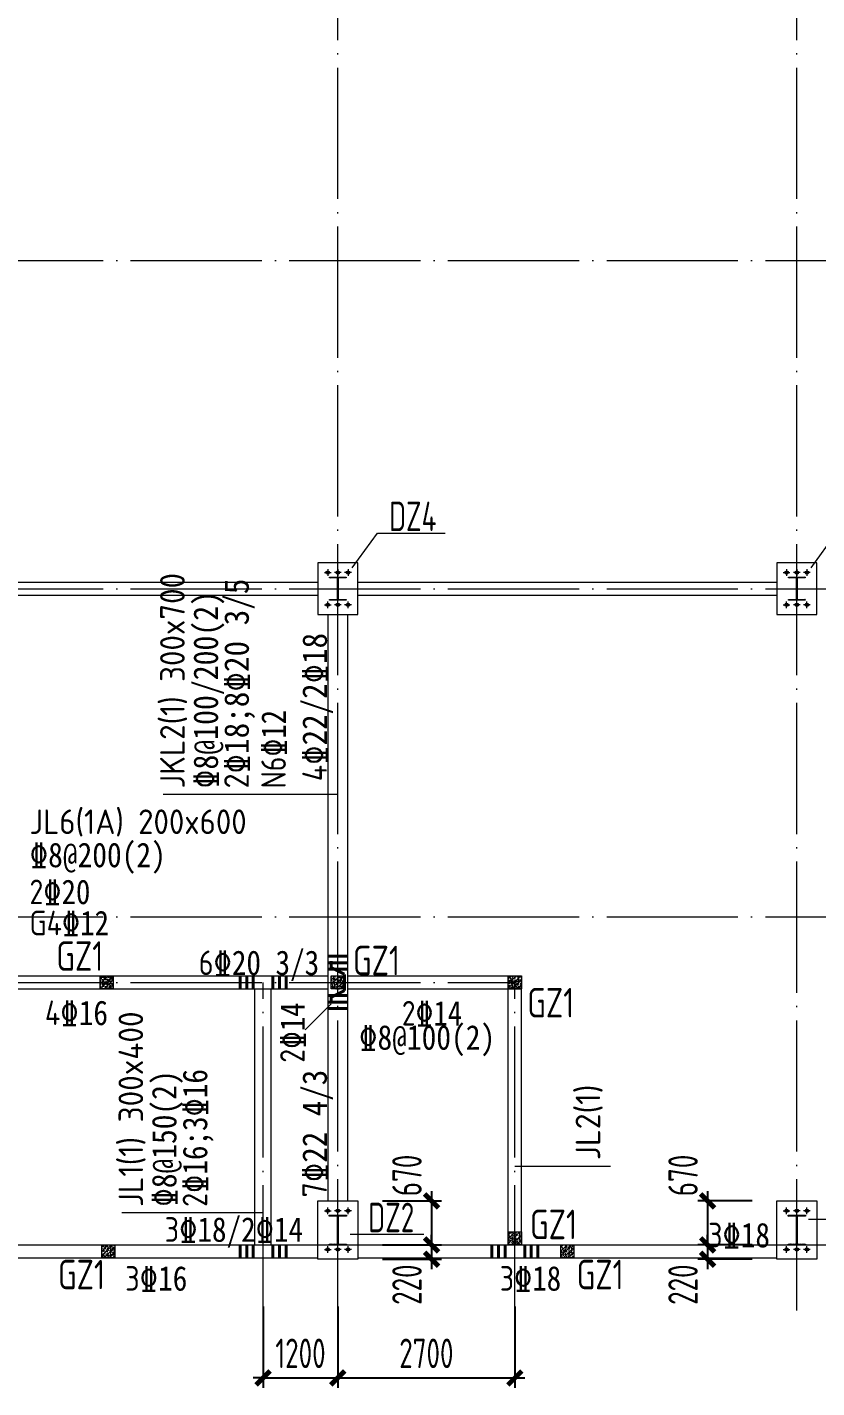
# Model space of a CAD drawing. Header units: millimetres. Extents: x 19781 to 898973, y -947928 to -267362.
# Drawn here: x 175004 to 187047, y -373241 to -352504 of the extents above; entities that cross this region are included whole.
import ezdxf
from ezdxf.enums import TextEntityAlignment as Align

# ---------------------------------------------------------------- set-up
doc = ezdxf.new("R2010")
doc.units = ezdxf.units.MM
doc.header["$LTSCALE"] = 100
doc.linetypes.add('CENTERX2', pattern=[101.599999, 63.5, -12.7, 12.7, -12.7])
doc.linetypes.add('DOTE', pattern=[2.42, 2, -0.2, 0.02, -0.2])
doc.layers.get('0').update_dxf_attribs({"lineweight": 18})
for name, color, linetype, lineweight in [('10', 7, 'Continuous', 18), ('1000', 2, 'Continuous', 18), ('11000', 4, 'Continuous', 18), ('DIM', 3, 'Continuous', 18), ('DOTE', 1, 'DOTE', 18), ('HATCH', 254, 'Continuous', 18), ('HIDE_BEAMDIMMASS', 2, 'Continuous', 18), ('S_BEAM', 4, 'Continuous', 18), ('S_BEAMDIMLOCAL', 7, 'Continuous', 18), ('S_BEAMDIMLOCALVER', 7, 'Continuous', 18), ('S_BEAMDIMMASS', 2, 'Continuous', 18), ('S_BEAMDIMMASSVER', 2, 'Continuous', 18), ('S_SBLABELHANGER', 7, 'Continuous', 18), ('S_SUBBEAMHANGER', 1, 'Continuous', 18), ('S_SUBBEAMHOOP', 1, 'Continuous', 18), ('数字', 3, 'Continuous', 20), ('柱', 2, 'Continuous', 18), ('轴线', 1, 'CENTERX2', 13), ('钢柱', 4, 'Continuous', 20)]:
    doc.layers.add(name, color=color, linetype=linetype, lineweight=lineweight)
doc.styles.get("Standard").update_dxf_attribs({"font": 'tssdeng.shx', "bigfont": 'hztxt.shx'})
doc.styles.add('TSSD_REIN', font='tssdeng.shx', dxfattribs={"width": 0.7, "bigfont": 'hztxt.shx'})
doc.dimstyles.new('TSSD_100_100', dxfattribs={"dimtxt": 300, "dimasz": 100, "dimexe": 100, "dimexo": 250, "dimgap": 100, "dimtad": 1, "dimdec": 0, "dimzin": 0, "dimdsep": 46, "dimtxsty": 'TSSD_REIN', "dimblk": 'ARCHTICK', "dimcen": 0, "dimdle": 100, "dimclrt": 7, "dimadec": 0, "dimazin": 0, "dimtfac": 1, "dimtdec": 0, "dimtix": 1, "dimtmove": 2, "dimatfit": 3, "dimfxl": 1, "dimtolj": 1, "dimtzin": 0, "dimarcsym": 0})
pattern_1 = [(315, (0, 0), (7.0710678, 7.0710678), []), (315, (0, -2.5), (7.0710678, 7.0710678), [])]

# ---------------------------------------------------------------- blocks, each defined once
blk = doc.blocks.new('_ArchTick_0')
at = {"color": 0, "linetype": 'ByBlock'}
blk.add_lwpolyline([(-0.71, -0.71, 0.5, 0.5, 0), (0.71, 0.71, 0.5, 0.5, 0)], format="xyseb", dxfattribs=at)
blk = doc.blocks.new('*X932')
at = {"layer": 'DIM', "color": 0, "lineweight": -2, "ltscale": 100, "transparency": 16777216}
for p, q in [((181171, -370242), (181171, -371212)), ((180422, -370392), (181321, -370392)), ((180422, -371062), (181321, -371062))]:
    blk.add_line(p, q, dxfattribs=at)
at = {"layer": 'DIM', "color": 0, "lineweight": -2, "ltscale": 100, "transparency": 16777216, "xscale": 150, "yscale": 150, "zscale": 150}
for p, rotation in [((181171, -370392), 90), ((181171, -371062), 270)]:
    blk.add_blockref('_ArchTick_0', p, dxfattribs=dict(at, rotation=rotation))
at = {"layer": 'DIM', "color": 7, "ltscale": 100, "transparency": 16777216, "insert": (180796, -370005), "char_height": 450, "width": 2385, "attachment_point": 5, "rotation": 90, "style": 'TSSD_REIN'}
blk.add_mtext('670', dxfattribs=at)
blk = doc.blocks.new('_ARCHTICK')
at = {"color": 0, "linetype": 'ByBlock', "const_width": 0.5}
blk.add_lwpolyline([(-0.5, -0.5), (0.5, 0.5)], dxfattribs=at)
blk = doc.blocks.new('*X933')
at = {"layer": 'DIM', "color": 0, "lineweight": -2, "ltscale": 100, "transparency": 16777216}
for p, q in [((181171, -371062), (181171, -370912)), ((180422, -371062), (181321, -371062)), ((181171, -371062), (181171, -371282)), ((180422, -371282), (181321, -371282)), ((181171, -371282), (181171, -371432))]:
    blk.add_line(p, q, dxfattribs=at)
at = {"layer": 'DIM', "color": 0, "lineweight": -2, "ltscale": 100, "transparency": 16777216, "xscale": 150, "yscale": 150, "zscale": 150}
for p, rotation in [((181171, -371062), 270), ((181171, -371282), 90)]:
    blk.add_blockref('_ArchTick_0', p, dxfattribs=dict(at, rotation=rotation))
at = {"layer": 'DIM', "color": 7, "ltscale": 100, "transparency": 16777216, "insert": (180796, -371669), "char_height": 450, "width": 2430, "attachment_point": 5, "rotation": 90, "style": 'TSSD_REIN'}
blk.add_mtext('220', dxfattribs=at)
blk = doc.blocks.new('*X954')
at = {"layer": 'DIM', "color": 0, "lineweight": -2, "ltscale": 100, "transparency": 16777216}
for p, q in [((185382, -370242), (185382, -371212)), ((186062, -370392), (185232, -370392)), ((186062, -371062), (185232, -371062))]:
    blk.add_line(p, q, dxfattribs=at)
at = {"layer": 'DIM', "color": 0, "lineweight": -2, "ltscale": 100, "transparency": 16777216, "xscale": 150, "yscale": 150, "zscale": 150}
for p, rotation in [((185382, -370392), 90), ((185382, -371062), 270)]:
    blk.add_blockref('_ArchTick_0', p, dxfattribs=dict(at, rotation=rotation))
at = {"layer": 'DIM', "color": 7, "ltscale": 100, "transparency": 16777216, "insert": (185007, -370005), "char_height": 450, "width": 2385, "attachment_point": 5, "rotation": 90, "style": 'TSSD_REIN'}
blk.add_mtext('670', dxfattribs=at)
blk = doc.blocks.new('*X955')
at = {"layer": 'DIM', "color": 0, "lineweight": -2, "ltscale": 100, "transparency": 16777216}
for p, q in [((185382, -371062), (185382, -370912)), ((186062, -371062), (185232, -371062)), ((185382, -371062), (185382, -371282)), ((186062, -371282), (185232, -371282)), ((185382, -371282), (185382, -371432))]:
    blk.add_line(p, q, dxfattribs=at)
at = {"layer": 'DIM', "color": 0, "lineweight": -2, "ltscale": 100, "transparency": 16777216, "xscale": 150, "yscale": 150, "zscale": 150}
for p, rotation in [((185382, -371062), 270), ((185382, -371282), 90)]:
    blk.add_blockref('_ArchTick_0', p, dxfattribs=dict(at, rotation=rotation))
at = {"layer": 'DIM', "color": 7, "ltscale": 100, "transparency": 16777216, "insert": (185007, -371669), "char_height": 450, "width": 2430, "attachment_point": 5, "rotation": 90, "style": 'TSSD_REIN'}
blk.add_mtext('220', dxfattribs=at)
blk = doc.blocks.new('*X1103')
at = {"layer": 'DIM', "color": 0, "lineweight": -2, "ltscale": 100, "transparency": 16777216}
for p, q in [((179742, -372001), (179742, -373241)), ((182442, -372001), (182442, -373241)), ((179592, -373091), (182592, -373091))]:
    blk.add_line(p, q, dxfattribs=at)
at = {"layer": 'DIM', "color": 0, "lineweight": -2, "ltscale": 100, "transparency": 16777216, "xscale": 150, "yscale": 150, "zscale": 150, "rotation": 180}
blk.add_blockref('_ArchTick_0', (179742, -373091), dxfattribs=at)
at = {"layer": 'DIM', "color": 0, "lineweight": -2, "ltscale": 100, "transparency": 16777216, "xscale": 150, "yscale": 150, "zscale": 150}
blk.add_blockref('_ArchTick_0', (182442, -373091), dxfattribs=at)
at = {"layer": 'DIM', "color": 7, "ltscale": 100, "transparency": 16777216, "insert": (181092, -372716), "char_height": 450, "width": 3330, "attachment_point": 5, "style": 'TSSD_REIN'}
blk.add_mtext('2700', dxfattribs=at)
blk = doc.blocks.new('*X1111')
at = {"layer": 'DIM', "color": 0, "lineweight": -2, "ltscale": 100, "transparency": 16777216}
for p, q in [((178602, -372001), (178602, -373241)), ((179742, -372001), (179742, -373241)), ((178602, -373091), (178452, -373091)), ((178602, -373091), (179742, -373091)), ((179742, -373091), (179892, -373091))]:
    blk.add_line(p, q, dxfattribs=at)
at = {"layer": 'DIM', "color": 0, "lineweight": -2, "ltscale": 100, "transparency": 16777216, "xscale": 150, "yscale": 150, "zscale": 150}
blk.add_blockref('_ArchTick_0', (178602, -373091), dxfattribs=at)
at = {"layer": 'DIM', "color": 0, "lineweight": -2, "ltscale": 100, "transparency": 16777216, "xscale": 150, "yscale": 150, "zscale": 150, "rotation": 180}
blk.add_blockref('_ArchTick_0', (179742, -373091), dxfattribs=at)
at = {"layer": 'DIM', "color": 7, "ltscale": 100, "transparency": 16777216, "insert": (179172, -372716), "char_height": 450, "width": 3195, "attachment_point": 5, "style": 'TSSD_REIN'}
blk.add_mtext('1200', dxfattribs=at)

msp = doc.modelspace()

# ---------------------------------------------------------------- hatches: boundary and pattern name
h = msp.add_hatch(color=256)
edge = h.paths.add_edge_path(flags=0)
edge.add_arc((179587, -360817), 26, 0, 360)
h = msp.add_hatch(color=256)
edge = h.paths.add_edge_path(flags=0)
edge.add_arc((179742, -360817), 26, 0, 360)
h = msp.add_hatch(color=256)
edge = h.paths.add_edge_path(flags=0)
edge.add_arc((179897, -360817), 26, 0, 360)
h = msp.add_hatch(color=256)
edge = h.paths.add_edge_path(flags=0)
edge.add_arc((186587, -360817), 26, 0, 360)
h = msp.add_hatch(color=256)
edge = h.paths.add_edge_path(flags=0)
edge.add_arc((186742, -360817), 26, 0, 360)
h = msp.add_hatch(color=256)
edge = h.paths.add_edge_path(flags=0)
edge.add_arc((186897, -360817), 26, 0, 360)
h = msp.add_hatch(color=256)
edge = h.paths.add_edge_path(flags=0)
edge.add_arc((179587, -361307), 26, 0, 360)
h = msp.add_hatch(color=256)
edge = h.paths.add_edge_path(flags=0)
edge.add_arc((179742, -361307), 26, 0, 360)
h = msp.add_hatch(color=256)
edge = h.paths.add_edge_path(flags=0)
edge.add_arc((179897, -361307), 26, 0, 360)
h = msp.add_hatch(color=256)
edge = h.paths.add_edge_path(flags=0)
edge.add_arc((186587, -361307), 26, 0, 360)
h = msp.add_hatch(color=256)
edge = h.paths.add_edge_path(flags=0)
edge.add_arc((186742, -361307), 26, 0, 360)
h = msp.add_hatch(color=256)
edge = h.paths.add_edge_path(flags=0)
edge.add_arc((186897, -361307), 26, 0, 360)
h = msp.add_hatch(color=256)
edge = h.paths.add_edge_path(flags=0)
edge.add_arc((179587, -370542), 26, 0, 360)
h = msp.add_hatch(color=256)
edge = h.paths.add_edge_path(flags=0)
edge.add_arc((179742, -370542), 26, 0, 360)
h = msp.add_hatch(color=256)
edge = h.paths.add_edge_path(flags=0)
edge.add_arc((179897, -370542), 26, 0, 360)
h = msp.add_hatch(color=256)
edge = h.paths.add_edge_path(flags=0)
edge.add_arc((186587, -370542), 26, 0, 360)
h = msp.add_hatch(color=256)
edge = h.paths.add_edge_path(flags=0)
edge.add_arc((186742, -370542), 26, 0, 360)
h = msp.add_hatch(color=256)
edge = h.paths.add_edge_path(flags=0)
edge.add_arc((186897, -370542), 26, 0, 360)
h = msp.add_hatch(color=256)
edge = h.paths.add_edge_path(flags=0)
edge.add_arc((179587, -371132), 26, 0, 360)
h = msp.add_hatch(color=256)
edge = h.paths.add_edge_path(flags=0)
edge.add_arc((179742, -371132), 26, 0, 360)
h = msp.add_hatch(color=256)
edge = h.paths.add_edge_path(flags=0)
edge.add_arc((179897, -371132), 26, 0, 360)
h = msp.add_hatch(color=256)
edge = h.paths.add_edge_path(flags=0)
edge.add_arc((186587, -371132), 26, 0, 360)
h = msp.add_hatch(color=256)
edge = h.paths.add_edge_path(flags=0)
edge.add_arc((186742, -371132), 26, 0, 360)
h = msp.add_hatch(color=256)
edge = h.paths.add_edge_path(flags=0)
edge.add_arc((186897, -371132), 26, 0, 360)
at = {"layer": '10', "ltscale": 100}
h = msp.add_hatch(dxfattribs=at)
h.set_pattern_fill('金属', color=256, style=0, pattern_type=0)
h.set_pattern_definition(pattern_1)
h.paths.add_polyline_path([(179746, -361227), (179867, -361227), (179867, -361237), (179617, -361237), (179617, -361227), (179738, -361227), (179738, -360897), (179617, -360897), (179617, -360887), (179867, -360887), (179867, -360897), (179746, -360897)], flags=0)
h = msp.add_hatch(dxfattribs=at)
h.set_pattern_fill('金属', color=256, style=0, pattern_type=0)
h.set_pattern_definition(pattern_1)
h.paths.add_polyline_path([(186746, -361227), (186867, -361227), (186867, -361237), (186617, -361237), (186617, -361227), (186738, -361227), (186738, -360897), (186617, -360897), (186617, -360887), (186867, -360887), (186867, -360897), (186746, -360897)], flags=0)
h = msp.add_hatch(dxfattribs=at)
h.set_pattern_fill('金属', color=256, style=0, pattern_type=0)
h.set_pattern_definition(pattern_1)
h.paths.add_polyline_path([(179746, -371050), (179872, -371050), (179872, -371062), (179612, -371062), (179612, -371050), (179738, -371050), (179738, -370624), (179612, -370624), (179612, -370612), (179872, -370612), (179872, -370624), (179746, -370624)], flags=0)
h = msp.add_hatch(dxfattribs=at)
h.set_pattern_fill('金属', color=256, style=0, pattern_type=0)
h.set_pattern_definition(pattern_1)
h.paths.add_polyline_path([(186746, -371050), (186872, -371050), (186872, -371062), (186612, -371062), (186612, -371050), (186738, -371050), (186738, -370624), (186612, -370624), (186612, -370612), (186872, -370612), (186872, -370624), (186746, -370624)], flags=0)
at = {"layer": 'HATCH', "ltscale": 100}
h = msp.add_hatch(dxfattribs=at)
h.set_pattern_fill('ARMORED', color=256, style=0, pattern_type=0)
h.set_pattern_definition([(50, (0, 0), (-18.634971, 69.5466595), [7.5, -82.5]), (355, (0, 0), (26.726018, 71.667073), [6, -66]), (100.4514, (5.98, -0.52), (-78.641672, 43.76628), [6.374019, -70.114211]), (46.1842, (0, 20), (-20.948094, 105.948937), [11.25, -123.75]), (96.6356, (8.89, 18.62), (-113.332098, 73.354178), [9.56103, -105.1713]), (351.1842, (0, 20), (93.466195, 97.41186), [9, -99]), (21, (10, 15), (17.4183765, 69.861292), [7.5, -82.5]), (326, (10, 15), (58.119989, 49.724404), [6, -66]), (71.4514, (14.974, 11.645), (-47.563243, 76.40509), [6.374019, -70.114211]), (37.5, (0, 0), (1.2159855, 33.2893854), [0.01, -65.2, 0.01, -67, 0.01, -66.25]), (7.5, (0, 0), (26.3069537, 39.4411712), [0.01, -38.2, 0.01, -63.7, 0.01, -25.25]), (327.5, (-22.3, 0), (53.3822436, -2.2554872), [0.01, -25, 0.01, -78, 0.01, -103.5]), (317.5, (-32.3, 0), (58.318617, 10.010498), [0.01, -32.5, 0.01, -51.8, 0.01, -73.5]), (45, (0, 0), (-35.355339, 35.355339), [])])
h.paths.add_polyline_path([(176316, -366962), (176316, -367162), (176116, -367162), (176116, -366962)], flags=0)
h = msp.add_hatch(dxfattribs=at)
h.set_pattern_fill('ARMORED', color=256, style=0, pattern_type=0)
h.set_pattern_definition([(50, (0, 0), (-18.634971, 69.5466595), [7.5, -82.5]), (355, (0, 0), (26.726018, 71.667073), [6, -66]), (100.4514, (5.98, -0.52), (-78.641672, 43.76628), [6.374019, -70.114211]), (46.1842, (0, 20), (-20.948094, 105.948937), [11.25, -123.75]), (96.6356, (8.89, 18.62), (-113.332098, 73.354178), [9.56103, -105.1713]), (351.1842, (0, 20), (93.466195, 97.41186), [9, -99]), (21, (10, 15), (17.4183765, 69.861292), [7.5, -82.5]), (326, (10, 15), (58.119989, 49.724404), [6, -66]), (71.4514, (14.974, 11.645), (-47.563243, 76.40509), [6.374019, -70.114211]), (37.5, (0, 0), (1.2159855, 33.2893854), [0.01, -65.2, 0.01, -67, 0.01, -66.25]), (7.5, (0, 0), (26.3069537, 39.4411712), [0.01, -38.2, 0.01, -63.7, 0.01, -25.25]), (327.5, (-22.3, 0), (53.3822436, -2.2554872), [0.01, -25, 0.01, -78, 0.01, -103.5]), (317.5, (-32.3, 0), (58.318617, 10.010498), [0.01, -32.5, 0.01, -51.8, 0.01, -73.5]), (45, (0, 0), (-35.355339, 35.355339), [])])
h.paths.add_polyline_path([(179842, -366962), (179842, -367162), (179642, -367162), (179642, -366962)], flags=0)
h = msp.add_hatch(dxfattribs=at)
h.set_pattern_fill('ARMORED', color=256, style=0, pattern_type=0)
h.set_pattern_definition([(50, (0, 0), (-18.634971, 69.5466595), [7.5, -82.5]), (355, (0, 0), (26.726018, 71.667073), [6, -66]), (100.4514, (5.98, -0.52), (-78.641672, 43.76628), [6.374019, -70.114211]), (46.1842, (0, 20), (-20.948094, 105.948937), [11.25, -123.75]), (96.6356, (8.89, 18.62), (-113.332098, 73.354178), [9.56103, -105.1713]), (351.1842, (0, 20), (93.466195, 97.41186), [9, -99]), (21, (10, 15), (17.4183765, 69.861292), [7.5, -82.5]), (326, (10, 15), (58.119989, 49.724404), [6, -66]), (71.4514, (14.974, 11.645), (-47.563243, 76.40509), [6.374019, -70.114211]), (37.5, (0, 0), (1.2159855, 33.2893854), [0.01, -65.2, 0.01, -67, 0.01, -66.25]), (7.5, (0, 0), (26.3069537, 39.4411712), [0.01, -38.2, 0.01, -63.7, 0.01, -25.25]), (327.5, (-22.3, 0), (53.3822436, -2.2554872), [0.01, -25, 0.01, -78, 0.01, -103.5]), (317.5, (-32.3, 0), (58.318617, 10.010498), [0.01, -32.5, 0.01, -51.8, 0.01, -73.5]), (45, (0, 0), (-35.355339, 35.355339), [])])
h.paths.add_polyline_path([(182541.84, -366962), (182541.84, -367162), (182341.84, -367162), (182341.84, -366962)], flags=0)
h = msp.add_hatch(dxfattribs=at)
h.set_pattern_fill('ARMORED', color=256, style=0, pattern_type=0)
h.set_pattern_definition([(50, (0, 0), (-18.634971, 69.5466595), [7.5, -82.5]), (355, (0, 0), (26.726018, 71.667073), [6, -66]), (100.4514, (5.98, -0.52), (-78.641672, 43.76628), [6.374019, -70.114211]), (46.1842, (0, 20), (-20.948094, 105.948937), [11.25, -123.75]), (96.6356, (8.89, 18.62), (-113.332098, 73.354178), [9.56103, -105.1713]), (351.1842, (0, 20), (93.466195, 97.41186), [9, -99]), (21, (10, 15), (17.4183765, 69.861292), [7.5, -82.5]), (326, (10, 15), (58.119989, 49.724404), [6, -66]), (71.4514, (14.974, 11.645), (-47.563243, 76.40509), [6.374019, -70.114211]), (37.5, (0, 0), (1.2159855, 33.2893854), [0.01, -65.2, 0.01, -67, 0.01, -66.25]), (7.5, (0, 0), (26.3069537, 39.4411712), [0.01, -38.2, 0.01, -63.7, 0.01, -25.25]), (327.5, (-22.3, 0), (53.3822436, -2.2554872), [0.01, -25, 0.01, -78, 0.01, -103.5]), (317.5, (-32.3, 0), (58.318617, 10.010498), [0.01, -32.5, 0.01, -51.8, 0.01, -73.5]), (45, (0, 0), (-35.355339, 35.355339), [])])
h.paths.add_polyline_path([(182541.84, -370862), (182541.84, -371062), (182341.84, -371062), (182341.84, -370862)], flags=0)
h = msp.add_hatch(dxfattribs=at)
h.set_pattern_fill('ARMORED', color=256, style=0, pattern_type=0)
h.set_pattern_definition([(50, (0, 0), (-18.634971, 69.5466595), [7.5, -82.5]), (355, (0, 0), (26.726018, 71.667073), [6, -66]), (100.4514, (5.98, -0.52), (-78.641672, 43.76628), [6.374019, -70.114211]), (46.1842, (0, 20), (-20.948094, 105.948937), [11.25, -123.75]), (96.6356, (8.89, 18.62), (-113.332098, 73.354178), [9.56103, -105.1713]), (351.1842, (0, 20), (93.466195, 97.41186), [9, -99]), (21, (10, 15), (17.4183765, 69.861292), [7.5, -82.5]), (326, (10, 15), (58.119989, 49.724404), [6, -66]), (71.4514, (14.974, 11.645), (-47.563243, 76.40509), [6.374019, -70.114211]), (37.5, (0, 0), (1.2159855, 33.2893854), [0.01, -65.2, 0.01, -67, 0.01, -66.25]), (7.5, (0, 0), (26.3069537, 39.4411712), [0.01, -38.2, 0.01, -63.7, 0.01, -25.25]), (327.5, (-22.3, 0), (53.3822436, -2.2554872), [0.01, -25, 0.01, -78, 0.01, -103.5]), (317.5, (-32.3, 0), (58.318617, 10.010498), [0.01, -32.5, 0.01, -51.8, 0.01, -73.5]), (45, (0, 0), (-35.355339, 35.355339), [])])
h.paths.add_polyline_path([(176342, -371062), (176342, -371262), (176142, -371262), (176142, -371062)], flags=0)
h = msp.add_hatch(dxfattribs=at)
h.set_pattern_fill('ARMORED', color=256, style=0, pattern_type=0)
h.set_pattern_definition([(50, (0, 0), (-18.634971, 69.5466595), [7.5, -82.5]), (355, (0, 0), (26.726018, 71.667073), [6, -66]), (100.4514, (5.98, -0.52), (-78.641672, 43.76628), [6.374019, -70.114211]), (46.1842, (0, 20), (-20.948094, 105.948937), [11.25, -123.75]), (96.6356, (8.89, 18.62), (-113.332098, 73.354178), [9.56103, -105.1713]), (351.1842, (0, 20), (93.466195, 97.41186), [9, -99]), (21, (10, 15), (17.4183765, 69.861292), [7.5, -82.5]), (326, (10, 15), (58.119989, 49.724404), [6, -66]), (71.4514, (14.974, 11.645), (-47.563243, 76.40509), [6.374019, -70.114211]), (37.5, (0, 0), (1.2159855, 33.2893854), [0.01, -65.2, 0.01, -67, 0.01, -66.25]), (7.5, (0, 0), (26.3069537, 39.4411712), [0.01, -38.2, 0.01, -63.7, 0.01, -25.25]), (327.5, (-22.3, 0), (53.3822436, -2.2554872), [0.01, -25, 0.01, -78, 0.01, -103.5]), (317.5, (-32.3, 0), (58.318617, 10.010498), [0.01, -32.5, 0.01, -51.8, 0.01, -73.5]), (45, (0, 0), (-35.355339, 35.355339), [])])
h.paths.add_polyline_path([(183342, -371062), (183342, -371262), (183142, -371262), (183142, -371062)], flags=0)

# ---------------------------------------------------------------- linework, layer by layer
at = {"layer": '1000', "ltscale": 100}
for points in [[(179437, -360667), (179437, -361457), (180047, -361457), (180047, -360667)], [(186437, -360667), (186437, -361457), (187047, -361457), (187047, -360667)], [(180047, -371282), (179437, -371282), (179437, -370392), (180047, -370392)], [(187047, -371282), (186437, -371282), (186437, -370392), (187047, -370392)]]:
    msp.add_lwpolyline(points, close=True, dxfattribs=at)
at = {"layer": '11000'}
for centre in [(179587, -360817), (179742, -360817), (179897, -360817), (186587, -360817), (186742, -360817), (186897, -360817), (179587, -361307), (179742, -361307), (179897, -361307), (186587, -361307), (186742, -361307), (186897, -361307), (179587, -370542), (179742, -370542), (179897, -370542), (186587, -370542), (186742, -370542), (186897, -370542), (179587, -371132), (179742, -371132), (179897, -371132), (186587, -371132), (186742, -371132), (186897, -371132)]:
    msp.add_circle(centre, 26, dxfattribs=at)
at = {"layer": 'DOTE', "linetype": 'DOTE', "ltscale": 10}
for p, q in [((179742, -372062), (179742, -330062)), ((186742, -372062), (186742, -330062)), ((171742, -356062), (271742, -356062)), ((171742, -361062), (271742, -361062)), ((171742, -366062), (271742, -366062)), ((171742, -367062), (182442, -367062)), ((178602, -372153), (178602, -367062)), ((182442, -372153), (182442, -367062)), ((171742, -371062), (271742, -371062))]:
    msp.add_line(p, q, dxfattribs=at)
at = {"layer": 'S_BEAM'}
for p, q in [((173202, -360962), (179437, -360962)), ((180047, -360962), (186437, -360962)), ((173202, -361162), (179437, -361162)), ((180047, -361162), (186437, -361162)), ((179592, -370392), (179592, -361457)), ((179892, -370392), (179892, -361457)), ((172742, -366962), (179592, -366962)), ((179892, -366962), (182541.84, -366962)), ((182541.84, -366962), (182542, -367162)), ((172742, -367162), (179592, -367162)), ((178477, -371062), (178477, -367162)), ((178727, -371062), (178727, -367162)), ((179892, -367162), (182542, -367162)), ((182342, -371062), (182342, -367162)), ((182542, -371062), (182542, -367162)), ((173202, -371062), (179437, -371062)), ((180047, -371062), (186437, -371062)), ((173202, -371262), (179437, -371262)), ((180047, -371262), (186437, -371262))]:
    msp.add_line(p, q, dxfattribs=at)
at = {"layer": 'S_BEAMDIMMASSVER'}
for p, q in [((179742, -364198), (177079.5, -364198)), ((182442, -369862), (183902, -369862)), ((178602, -370575.19), (176445.75, -370575.19))]:
    msp.add_line(p, q, dxfattribs=at)
at = {"layer": 'S_SBLABELHANGER'}
msp.add_line((179642, -367387), (179242, -367787), dxfattribs=at)
at = {"layer": 'S_SUBBEAMHANGER'}
for points in [[(179642, -366837, 44.9, 44.9, 0), (179642, -366737, 44.9, 44.9, 0)], [(179842, -366937, 44.9, 44.9, 0), (179642, -366837, 44.9, 44.9, 0)], [(179842, -367187, 44.9, 44.9, 0), (179842, -366937, 44.9, 44.9, 0)], [(179642, -367287, 44.9, 44.9, 0), (179842, -367187, 44.9, 44.9, 0)], [(179642, -367387, 44.9, 44.9, 0), (179642, -367287, 44.9, 44.9, 0)]]:
    msp.add_lwpolyline(points, format="xyseb", dxfattribs=at)
at = {"layer": 'S_SUBBEAMHOOP'}
for points in [[(179592, -366662, 44.9, 44.9, 0), (179892, -366662, 44.9, 44.9, 0)], [(179592, -366762, 44.9, 44.9, 0), (179892, -366762, 44.9, 44.9, 0)], [(178252, -366962, 44.9, 44.9, 0), (178252, -367162, 44.9, 44.9, 0)], [(178352, -366962, 44.9, 44.9, 0), (178352, -367162, 44.9, 44.9, 0)], [(178452, -366962, 44.9, 44.9, 0), (178452, -367162, 44.9, 44.9, 0)], [(178752, -366962, 44.9, 44.9, 0), (178752, -367162, 44.9, 44.9, 0)], [(178852, -366962, 44.9, 44.9, 0), (178852, -367162, 44.9, 44.9, 0)], [(178952, -366962, 44.9, 44.9, 0), (178952, -367162, 44.9, 44.9, 0)], [(179592, -366862, 44.9, 44.9, 0), (179892, -366862, 44.9, 44.9, 0)], [(179592, -367262, 44.9, 44.9, 0), (179892, -367262, 44.9, 44.9, 0)], [(179592, -367362, 44.9, 44.9, 0), (179892, -367362, 44.9, 44.9, 0)], [(179592, -367462, 44.9, 44.9, 0), (179892, -367462, 44.9, 44.9, 0)], [(178252, -371062, 44.9, 44.9, 0), (178252, -371262, 44.9, 44.9, 0)], [(178352, -371062, 44.9, 44.9, 0), (178352, -371262, 44.9, 44.9, 0)], [(178452, -371062, 44.9, 44.9, 0), (178452, -371262, 44.9, 44.9, 0)], [(178752, -371062, 44.9, 44.9, 0), (178752, -371262, 44.9, 44.9, 0)], [(178852, -371062, 44.9, 44.9, 0), (178852, -371262, 44.9, 44.9, 0)], [(178952, -371062, 44.9, 44.9, 0), (178952, -371262, 44.9, 44.9, 0)], [(182092, -371062, 44.9, 44.9, 0), (182092, -371262, 44.9, 44.9, 0)], [(182192, -371062, 44.9, 44.9, 0), (182192, -371262, 44.9, 44.9, 0)], [(182292, -371062, 44.9, 44.9, 0), (182292, -371262, 44.9, 44.9, 0)], [(182592, -371062, 44.9, 44.9, 0), (182592, -371262, 44.9, 44.9, 0)], [(182692, -371062, 44.9, 44.9, 0), (182692, -371262, 44.9, 44.9, 0)], [(182792, -371062, 44.9, 44.9, 0), (182792, -371262, 44.9, 44.9, 0)]]:
    msp.add_lwpolyline(points, format="xyseb", dxfattribs=at)
at = {"layer": '数字', "ltscale": 100}
for p, q in [((179960, -360746), (180344.43, -360216.58)), ((180344.43, -360216.58), (181380, -360216.58)), ((186960, -360746), (187344.43, -360216.58)), ((186922.43, -370670.58), (188378, -370670.58)), ((179931, -370901.58), (181052, -370901.58))]:
    msp.add_line(p, q, dxfattribs=at)
at = {"layer": '柱'}
for points in [[(176316, -366962), (176316, -367162), (176116, -367162), (176116, -366962)], [(179842, -366962), (179842, -367162), (179642, -367162), (179642, -366962)], [(182541.84, -366962), (182541.84, -367162), (182341.84, -367162), (182341.84, -366962)], [(182541.84, -370862), (182541.84, -371062), (182341.84, -371062), (182341.84, -370862)], [(176342, -371062), (176342, -371262), (176142, -371262), (176142, -371062)], [(183342, -371062), (183342, -371262), (183142, -371262), (183142, -371062)]]:
    msp.add_lwpolyline(points, close=True, dxfattribs=at)
at = {"layer": '轴线'}
for p, q in [((179587, -360766), (179587, -360868)), ((179742, -360766), (179742, -360868)), ((179897, -360766), (179897, -360868)), ((186587, -360766), (186587, -360868)), ((186742, -360766), (186742, -360868)), ((186897, -360766), (186897, -360868)), ((179536, -360817), (179638, -360817)), ((179793, -360817), (179691, -360817)), ((179948, -360817), (179846, -360817)), ((186536, -360817), (186638, -360817)), ((186793, -360817), (186691, -360817)), ((186948, -360817), (186846, -360817)), ((179536, -361307), (179638, -361307)), ((179587, -361358), (179587, -361256)), ((179793, -361307), (179691, -361307)), ((179742, -361358), (179742, -361256)), ((179948, -361307), (179846, -361307)), ((179897, -361358), (179897, -361256)), ((186536, -361307), (186638, -361307)), ((186587, -361358), (186587, -361256)), ((186793, -361307), (186691, -361307)), ((186742, -361358), (186742, -361256)), ((186948, -361307), (186846, -361307)), ((186897, -361358), (186897, -361256)), ((179536, -370542), (179638, -370542)), ((179587, -370593), (179587, -370491)), ((179793, -370542), (179691, -370542)), ((179742, -370593), (179742, -370491)), ((179948, -370542), (179846, -370542)), ((179897, -370593), (179897, -370491)), ((186536, -370542), (186638, -370542)), ((186587, -370593), (186587, -370491)), ((186793, -370542), (186691, -370542)), ((186742, -370593), (186742, -370491)), ((186948, -370542), (186846, -370542)), ((186897, -370593), (186897, -370491)), ((179536, -371132), (179638, -371132)), ((179587, -371183), (179587, -371081)), ((179793, -371132), (179691, -371132)), ((179742, -371183), (179742, -371081)), ((179948, -371132), (179846, -371132)), ((179897, -371183), (179897, -371081)), ((186536, -371132), (186638, -371132)), ((186587, -371183), (186587, -371081)), ((186793, -371132), (186691, -371132)), ((186742, -371183), (186742, -371081)), ((186948, -371132), (186846, -371132)), ((186897, -371183), (186897, -371081))]:
    msp.add_line(p, q, dxfattribs=at)
at = {"layer": '钢柱', "ltscale": 100}
for points in [[(179746, -361227), (179867, -361227), (179867, -361237), (179617, -361237), (179617, -361227), (179738, -361227), (179738, -360897), (179617, -360897), (179617, -360887), (179867, -360887), (179867, -360897), (179746, -360897)], [(186746, -361227), (186867, -361227), (186867, -361237), (186617, -361237), (186617, -361227), (186738, -361227), (186738, -360897), (186617, -360897), (186617, -360887), (186867, -360887), (186867, -360897), (186746, -360897)], [(179746, -371050), (179872, -371050), (179872, -371062), (179612, -371062), (179612, -371050), (179738, -371050), (179738, -370624), (179612, -370624), (179612, -370612), (179872, -370612), (179872, -370624), (179746, -370624)], [(186746, -371050), (186872, -371050), (186872, -371062), (186612, -371062), (186612, -371050), (186738, -371050), (186738, -370624), (186612, -370624), (186612, -370612), (186872, -370612), (186872, -370624), (186746, -370624)]]:
    msp.add_lwpolyline(points, close=True, dxfattribs=at)

# ---------------------------------------------------------------- texts
at = {"layer": 'HIDE_BEAMDIMMASS', "width": 0.779817}
for p in [(175448, -366886), (179973, -366954), (182631, -367597), (182673, -370976), (175474, -371740), (183384, -371740)]:
    msp.add_text('GZ1', height=450, dxfattribs=at).set_placement(p)
at = {"layer": 'S_BEAMDIMLOCAL', "char_height": 375, "attachment_point": 7}
for s, insert, width in [('{\\W0.87;6\\fsimsun|b0|i0|c0|p253;\x8420 3/3}', (177620.6, -367042), 2620.0982), ('{\\W0.874545;4\\fsimsun|b0|i0|c0|p253;\x8416}', (175274.25, -367719.5), 1193.1292), ('{\\W0.852405;2\\fsimsun|b0|i0|c0|p253;\x8414}', (180718.25, -367719.5), 1162.924), ('{\\fsimsun|b0|i0|c0|p253;\\W0.879667;\x848@100(2)}', (180063.83, -368188.25), 2858.525), ('{\\W0.87;3\\fsimsun|b0|i0|c0|p253;\x8418/2\x8414}', (177102, -371107), 2828.2768), ('{\\W0.87;3\\fsimsun|b0|i0|c0|p253;\x8418}', (185390, -371107), 1151.9732), ('{\\W0.874545;3\\fsimsun|b0|i0|c0|p253;\x8416}', (176498.94, -371767), 1157.9913), ('{\\W0.863333;3\\fsimsun|b0|i0|c0|p253;\x8418}', (182212.94, -371767), 1143.1454)]:
    msp.add_mtext(s, dxfattribs=dict(at, insert=insert, width=width))
at = {"layer": 'S_BEAMDIMLOCALVER', "char_height": 375, "attachment_point": 7, "rotation": 90}
for s, insert, width in [('{\\W0.925411;4\\fsimsun|b0|i0|c0|p253;\x8422/2\x8418}', (179666, -363996.28), 3157.1388), ('{\\W0.925411;7\\fsimsun|b0|i0|c0|p253;\x8422 4/3}', (179666, -370339.28), 2824.1561)]:
    msp.add_mtext(s, dxfattribs=dict(at, insert=insert, width=width))
at = {"layer": 'S_BEAMDIMMASS', "char_height": 375, "attachment_point": 7}
for s, insert, width in [('{\\W0.958573;JL6(1A) 200x600}', (175038.88, -364838.25), 4968.3181), ('{\\fsimsun|b0|i0|c0|p253;\\W0.879667;\x848@200(2)}', (175040.71, -365407), 2964.5563), ('{\\W0.863333;2\\fsimsun|b0|i0|c0|p253;\x8420}', (175038.88, -365875.75), 1281.8953), ('{\\W0.86404;G4\\fsimsun|b0|i0|c0|p253;\x8412}', (175038.88, -366344.5), 1560.6723)]:
    msp.add_mtext(s, dxfattribs=dict(at, insert=insert, width=width))
at = {"layer": 'S_BEAMDIMMASSVER', "width": 0.988}
msp.add_text('JL2(1)', height=375, rotation=90, dxfattribs=at).set_placement((183743.88, -369770.12))
at = {"layer": 'S_BEAMDIMMASSVER', "char_height": 375, "attachment_point": 7, "rotation": 90}
for s, insert, width in [('{\\W0.96202;JKL2(1) 300x700}', (177443.25, -364106.12), 4908.8788), ('{\\W0.930018;2\\fsimsun|b0|i0|c0|p253;\x8418;8\x8420 3/5}', (178480.75, -364106.12), 4331.2267), ('{\\fsimsun|b0|i0|c0|p253;\\W0.889;\x848@100/200(2)}', (178013.85, -364104.27), 4353.3219), ('{\\W0.8554;N6\\fsimsun|b0|i0|c0|p253;\x8412}', (178949.5, -364106.12), 1510.6975), ('{\\W0.969808;JL1(1) 300x400}', (176809.5, -370483.31), 4442.067), ('{\\fsimsun|b0|i0|c0|p253;\\W0.879667;\x848@150(2)}', (177380.08, -370481.48), 2823.1813), ('{\\W0.86878;2\\fsimsun|b0|i0|c0|p253;\x8416;3\x8416}', (177847, -370483.31), 2579.9663)]:
    msp.add_mtext(s, dxfattribs=dict(at, insert=insert, width=width))
at = {"layer": 'S_SBLABELHANGER', "insert": (179237, -368285.75), "char_height": 375, "width": 1162.924, "attachment_point": 7, "rotation": 90}
msp.add_mtext('{\\W0.852405;2\\fsimsun|b0|i0|c0|p253;\x8414}', dxfattribs=at)
at = {"layer": '数字', "ltscale": 100, "style": 'TSSD_REIN', "width": 0.7}
for s, p in [('DZ4', (180884.36, -359959.88)), ('DZ2', (180556.36, -370644.88))]:
    msp.add_text(s, height=450, dxfattribs=at).set_placement(p, align=Align.MIDDLE_CENTER)

# ---------------------------------------------------------------- dimensions: what is measured, and where the dimension line sits
at = {"layer": 'DIM', "ltscale": 100}
for base, p1, p2, picture, middle in [((181170.62, -371062), (180047, -370392), (180047, -371062), '*X932', (180795.62, -370004.88)), ((185381.68, -371062), (186437, -370392), (186437, -371062), '*X954', (185006.68, -370004.88)), ((181170.62, -371282), (180047, -371062), (180047, -371282), '*X933', (180795.62, -371669.11)), ((185381.68, -371282), (186437, -371062), (186437, -371282), '*X955', (185006.68, -371669.11))]:
    dim = msp.add_linear_dim(base=base, p1=p1, p2=p2, angle=270, dimstyle='TSSD_100_100', override={"dimscale": 1.5, "dimsah": 1, "dimtzin": 0}, dxfattribs=at)
    dim.commit()
    dim.dimension.update_dxf_attribs({"geometry": picture, "text_midpoint": middle, "dimtype": 160})
dim = msp.add_linear_dim(base=(179742, -373090.8), p1=(178602, -371625.99), p2=(179742, -371625.99), text='1200', dimstyle='TSSD_100_100', override={"dimscale": 1.5, "dimsah": 1}, dxfattribs=at)
dim.commit()
dim.dimension.update_dxf_attribs({"geometry": '*X1111', "text_midpoint": (179172, -372715.8)})
dim = msp.add_linear_dim(base=(182442, -373090.8), p1=(179742, -371625.99), p2=(182442, -371625.99), dimstyle='TSSD_100_100', override={"dimscale": 1.5, "dimsah": 1, "dimtzin": 0}, dxfattribs=at)
dim.commit()
dim.dimension.update_dxf_attribs({"geometry": '*X1103', "text_midpoint": (181092, -372715.8)})

doc.saveas('drawing.dxf')
